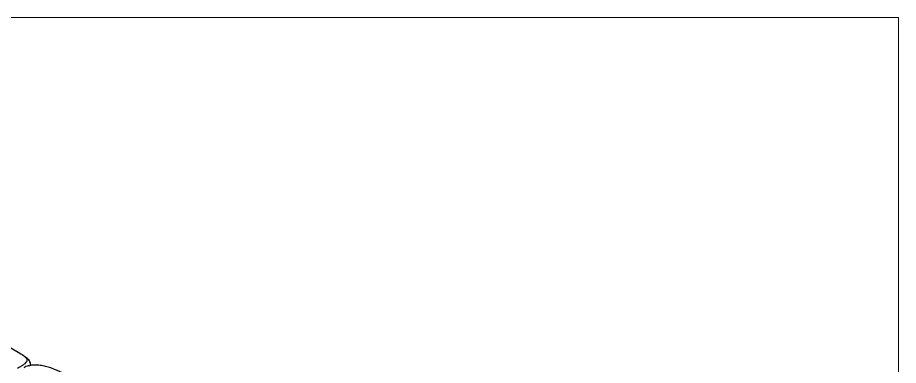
# Model space of a CAD drawing. Header units: millimetres. Extents: x 5 to 292, y 4 to 204.
# Drawn here: x 205.9 to 291.9, y 170.5 to 204.5 of the extents above; entities that cross this region are included whole.
import ezdxf

# ---------------------------------------------------------------- set-up
doc = ezdxf.new("R2010")
doc.units = ezdxf.units.MM

msp = doc.modelspace()

# ---------------------------------------------------------------- linework, layer by layer
at = {"color": 7, "linetype": 'Continuous', "lineweight": 18}
for p, q in [((4.92, 204.48), (291.92, 204.48)), ((291.92, 204.48), (291.92, 4.48))]:
    msp.add_line(p, q, dxfattribs=at)
at = {"color": 7, "linetype": 'Continuous', "lineweight": 25}
for p, q in [((206.055, 171.708), (203.58, 173.137)), ((206.093, 171.692), (203.618, 173.121))]:
    msp.add_line(p, q, dxfattribs=at)
at = {"color": 7, "linetype": 'Continuous', "lineweight": 25, "flags": 128}
msp.add_lwpolyline([(206.093, 171.692), (206.087, 171.696), (206.055, 171.708)], dxfattribs=at)
at = {"color": 7, "linetype": 'Continuous', "lineweight": 25}
for points, knots in [([(205.867, 170.269), (205.971, 170.323), (206.182, 170.432), (206.444, 170.592), (206.655, 170.751), (206.779, 170.897), (206.821, 171.03), (206.789, 171.15), (206.695, 171.272), (206.545, 171.398), (206.336, 171.542), (206.15, 171.652), (206.055, 171.708)], [0, 0, 0, 0, 0.098438, 0.19944, 0.316599, 0.437452, 0.539331, 0.643479, 0.732166, 0.82297, 0.909818, 1, 1, 1, 1]), ([(207.144, 170.544), (207.139, 170.618), (207.128, 170.772), (207.022, 170.975), (206.876, 171.153), (206.684, 171.318), (206.435, 171.487), (206.229, 171.616), (206.101, 171.687), (206.082, 171.698)], [0, 0, 0, 0, 0.133717, 0.275279, 0.425159, 0.605718, 0.797884, 0.970069, 1, 1, 1, 1]), ([(210.774, 169.491), (210.733, 169.515), (210.586, 169.6), (210.289, 169.757), (209.892, 169.953), (209.455, 170.146), (208.98, 170.322), (208.472, 170.465), (207.951, 170.551), (207.457, 170.566), (206.999, 170.503), (206.674, 170.415), (206.51, 170.323), (206.473, 170.302)], [0, 0, 0, 0, 0.036041, 0.127832, 0.220843, 0.318133, 0.423377, 0.534762, 0.650439, 0.765011, 0.863551, 0.969505, 1, 1, 1, 1])]:
    msp.add_open_spline(points, degree=3, knots=knots, dxfattribs=at)

doc.saveas('drawing.dxf')
